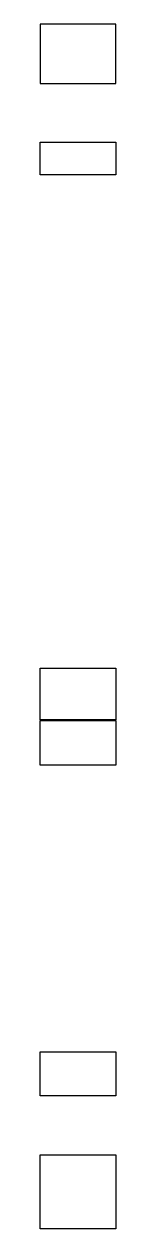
# Model space of a CAD drawing. Header units: metres. Extents: x -18.5 to -15.6, y -1.1 to 46.5.
import ezdxf

# ---------------------------------------------------------------- set-up
doc = ezdxf.new("R2010")
doc.units = ezdxf.units.M

msp = doc.modelspace()

# ---------------------------------------------------------------- linework, layer by layer
for p, q in [((-15.895, 46.5), (-18.55, 46.5)), ((-18.55, 46.5), (-18.55, 45.69)), ((-15.55, 46.5), (-15.895, 46.5)), ((-15.55, 44.604), (-15.55, 46.5)), ((-18.55, 45.69), (-18.55, 44.75)), ((-18.55, 44.75), (-18.55, 44.747)), ((-18.55, 44.747), (-18.55, 44.703)), ((-18.55, 44.703), (-18.55, 44.697)), ((-18.55, 44.697), (-18.55, 44.564)), ((-18.55, 44.564), (-18.55, 44.558)), ((-18.55, 44.558), (-18.55, 44.341)), ((-18.55, 44.341), (-18.55, 44.338)), ((-18.55, 44.338), (-18.55, 44.157)), ((-15.55, 44.564), (-15.55, 44.604)), ((-15.55, 44.342), (-15.55, 44.564)), ((-15.55, 44.341), (-15.55, 44.342)), ((-15.55, 44.157), (-15.55, 44.341)), ((-18.55, 44.157), (-17.408, 44.157)), ((-17.408, 44.157), (-15.55, 44.157)), ((-15.55, 44.157), (-15.55, 44.157)), ((-18.55, 41.799), (-18.55, 41.832)), ((-18.55, 41.832), (-18.245, 41.832)), ((-18.55, 41.538), (-18.55, 41.799)), ((-18.55, 41.799), (-18.55, 41.799)), ((-18.55, 41.523), (-18.55, 41.538)), ((-18.55, 40.55), (-18.55, 41.523)), ((-18.245, 41.832), (-15.55, 41.832)), ((-18.245, 41.832), (-18.245, 41.832)), ((-15.55, 41.832), (-15.55, 41.799)), ((-15.55, 41.799), (-15.55, 41.799)), ((-15.55, 41.799), (-15.55, 41.542)), ((-15.55, 41.542), (-15.55, 41.538)), ((-15.55, 41.538), (-15.55, 40.635)), ((-18.31, 40.55), (-18.55, 40.55)), ((-15.55, 40.55), (-18.31, 40.55)), ((-15.55, 40.635), (-15.55, 40.55)), ((-18.55, 20.872), (-18.55, 21.05)), ((-18.55, 21.05), (-18.179, 21.05)), ((-18.179, 21.05), (-15.55, 21.05)), ((-18.179, 21.05), (-18.179, 21.05)), ((-15.55, 21.05), (-15.55, 20.872)), ((-18.55, 20.816), (-18.55, 20.872)), ((-18.55, 20.696), (-18.55, 20.816)), ((-18.55, 20.467), (-18.55, 20.696)), ((-15.55, 20.872), (-15.55, 20.816)), ((-15.55, 20.816), (-15.55, 20.696)), ((-15.55, 20.696), (-15.55, 20.467)), ((-18.55, 20.106), (-18.55, 20.467)), ((-18.55, 19.794), (-18.55, 20.106)), ((-15.55, 20.467), (-15.55, 20.069)), ((-15.55, 20.069), (-15.55, 19.794)), ((-18.55, 19.39), (-18.55, 19.794)), ((-15.55, 19.794), (-15.55, 19.39)), ((-18.55, 19.29), (-18.55, 19.39)), ((-18.55, 19.018), (-18.55, 19.29)), ((-15.55, 19.39), (-15.55, 19.29)), ((-15.55, 19.29), (-15.55, 19.018)), ((-18.388, 19.018), (-18.55, 19.018)), ((-18.55, 18.647), (-18.55, 18.982)), ((-18.55, 18.982), (-15.712, 18.982)), ((-18.55, 18.341), (-18.55, 18.647)), ((-15.55, 19.018), (-18.388, 19.018)), ((-15.712, 18.982), (-15.55, 18.982)), ((-15.712, 18.982), (-15.712, 18.982)), ((-15.55, 18.982), (-15.55, 18.647)), ((-15.55, 18.647), (-15.55, 18.341)), ((-18.55, 18.143), (-18.55, 18.341)), ((-18.55, 18.049), (-18.55, 18.143)), ((-15.55, 18.341), (-15.55, 18.143)), ((-15.55, 18.143), (-15.55, 18.049)), ((-18.55, 18.027), (-18.55, 18.049)), ((-18.55, 17.217), (-18.55, 18.027)), ((-15.55, 18.049), (-15.55, 17.217)), ((-16.021, 17.217), (-18.55, 17.217)), ((-15.55, 17.217), (-16.021, 17.217)), ((-18.55, 5.752), (-18.55, 5.9)), ((-18.55, 5.9), (-18.409, 5.9)), ((-18.55, 5.721), (-18.55, 5.752)), ((-18.55, 5.647), (-18.55, 5.721)), ((-18.409, 5.9), (-15.55, 5.9)), ((-18.409, 5.9), (-18.409, 5.9)), ((-15.55, 5.9), (-15.55, 5.721)), ((-15.55, 5.721), (-15.55, 4.932)), ((-18.55, 5.475), (-18.55, 5.647)), ((-18.55, 4.755), (-18.55, 5.475)), ((-15.55, 4.932), (-15.55, 4.884)), ((-15.55, 4.884), (-15.55, 4.755)), ((-18.55, 4.47), (-18.55, 4.755)), ((-18.55, 4.157), (-18.55, 4.47)), ((-15.55, 4.755), (-15.55, 4.472)), ((-15.55, 4.472), (-15.55, 4.328)), ((-15.55, 4.328), (-15.55, 4.157)), ((-17.408, 4.157), (-18.55, 4.157)), ((-15.55, 4.157), (-17.408, 4.157)), ((-18.55, 1.802), (-18.55, 1.832)), ((-18.55, 1.832), (-18.245, 1.832)), ((-18.55, 1.798), (-18.55, 1.802)), ((-18.55, 1.545), (-18.55, 1.798)), ((-18.55, 1.517), (-18.55, 1.545)), ((-18.55, 1.336), (-18.55, 1.517)), ((-18.245, 1.832), (-15.55, 1.832)), ((-18.245, 1.832), (-18.245, 1.832)), ((-15.55, 1.832), (-15.55, 1.802)), ((-15.55, 1.802), (-15.55, 1.798)), ((-15.55, 1.798), (-15.55, 1.545)), ((-15.55, 1.545), (-15.55, 1.395)), ((-18.55, 1.302), (-18.55, 1.336)), ((-18.55, 1.196), (-18.55, 1.302)), ((-18.55, 1.167), (-18.55, 1.196)), ((-18.55, 1.155), (-18.55, 1.167)), ((-18.55, 1.122), (-18.55, 1.155)), ((-18.55, -0.102), (-18.55, 1.122)), ((-15.55, 1.395), (-15.55, 1.336)), ((-15.55, 1.336), (-15.55, 1.25)), ((-15.55, 1.25), (-15.55, 1.196)), ((-15.55, 1.196), (-15.55, -0.26)), ((-18.55, -0.201), (-18.55, -0.102)), ((-18.55, -1.1), (-18.55, -0.201)), ((-15.55, -0.26), (-15.55, -0.439)), ((-15.55, -0.439), (-15.55, -0.559)), ((-15.55, -0.559), (-15.55, -0.63)), ((-15.55, -0.63), (-15.55, -0.661)), ((-15.55, -0.661), (-15.55, -1.1)), ((-17.278, -1.1), (-18.55, -1.1)), ((-15.55, -1.1), (-17.278, -1.1))]:
    msp.add_line(p, q)

doc.saveas('drawing.dxf')
